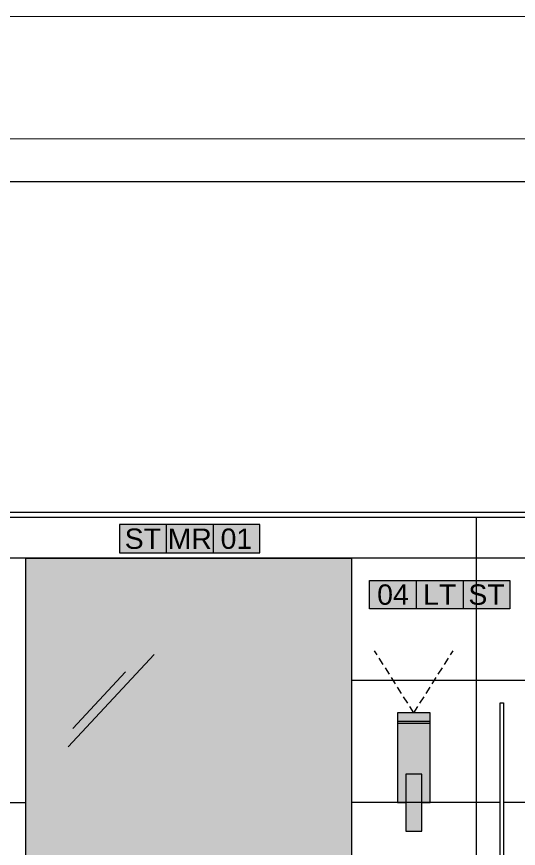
# Model space of a CAD drawing. Header units: centimetres. Extents: x -3207095 to 15275363, y -32656 to 4798027.
# Drawn here: x 710056.9 to 710241.8, y 4438151.5 to 4438457.9 of the extents above; entities that cross this region are included whole.
import ezdxf
from ezdxf.enums import TextEntityAlignment as Align

# ---------------------------------------------------------------- set-up
doc = ezdxf.new("R2010")
doc.units = ezdxf.units.CM
doc.linetypes.add('DUZ', pattern=[500, 500])
doc.linetypes.add('HIDDEN2', pattern=[0.1875, 0.125, -0.0625])
doc.layers.get('0').update_dxf_attribs({"color": 1, "linetype": 'DUZ'})
for name, color, linetype in [('a_asmatavan', 200, 'Continuous'), ('a_cam', 161, 'Continuous'), ('a_mobilya', 1, 'Continuous'), ('a_seramik', 241, 'Continuous'), ('a_yazi', 105, 'Continuous'), ('a_zemin_kaplama', 30, 'Continuous')]:
    doc.layers.add(name, color=color, linetype=linetype)
doc.layers.add('iç duvar', color=7, linetype='Continuous', lineweight=50)
doc.styles.add('KOD', font='arial.ttf')

# ---------------------------------------------------------------- blocks, each defined once
blk = doc.blocks.new('a_banyo_aplik')
h = blk.add_hatch(color=255)
h.paths.add_polyline_path([(40, 270), (40, 290), (-40, 290), (-40, 270)])
h.paths.add_polyline_path([(40, 265), (-40, 265), (-40, 70), (-20, 70), (-20, 140), (20, 140), (20, 70), (40, 70)])
h.paths.add_polyline_path([(20, 140), (-20, 140), (-20, 0), (20, 0)])
h.paths.add_polyline_path([(40, 265), (40, 270), (-40, 270), (-40, 265)])
for p, q in [((-40, 270), (40, 270)), ((-40, 265), (40, 265))]:
    blk.add_line(p, q)
at = {"linetype": 'HIDDEN2', "ltscale": 150}
for points in [[(0, 290), (-96.3, 442.7)], [(0, 290), (96.3, 442.7)]]:
    blk.add_lwpolyline(points, dxfattribs=at)
blk.add_lwpolyline([(20, 70), (40, 70), (40, 290), (-40, 290), (-40, 70), (-20, 70)])
blk.add_lwpolyline([(20, 140), (-20, 140), (-20, 0), (20, 0)], close=True)

msp = doc.modelspace()

# ---------------------------------------------------------------- hatches: boundary and pattern name
for points in [[(710094.83, 4438260.36), (710146.58, 4438260.36), (710146.58, 4438270.82), (710094.83, 4438270.82)], [(710238.7, 4438239.77), (710186.95, 4438239.77), (710186.95, 4438250.23), (710238.7, 4438250.23)]]:
    msp.add_hatch(color=255).paths.add_polyline_path(points)
at = {"layer": 'a_mobilya'}
h = msp.add_hatch(color=256, dxfattribs=at)
h.set_gradient(color1=(173, 173, 173), one_color=1, tint=1)
h.paths.add_polyline_path([(710060.28, 4438063.39), (710060.28, 4438258.39), (710180.28, 4438258.39), (710180.28, 4438063.39)])

# ---------------------------------------------------------------- linework, layer by layer
at = {"layer": 'a_asmatavan'}
for p, q in [((710379.93, 4438275.27), (709916.73, 4438275.27)), ((710379.93, 4438273.39), (709916.73, 4438273.39))]:
    msp.add_line(p, q, dxfattribs=at)
at = {"layer": 'a_cam', "flags": 128}
msp.add_lwpolyline([(710235.1, 4437921.64), (710235.1, 4438205.14), (710236.3, 4438205.14), (710236.3, 4437921.64)], close=True, dxfattribs=at)
at = {"layer": 'a_mobilya'}
for p, q in [((710075.91, 4438188.91), (710107.62, 4438222.92)), ((710077.6, 4438195.67), (710097.11, 4438216.6))]:
    msp.add_line(p, q, dxfattribs=at)
msp.add_lwpolyline([(710060.28, 4438063.39), (710060.28, 4438258.39), (710180.28, 4438258.39), (710180.28, 4438063.39)], close=True, dxfattribs=at)
at = {"layer": 'a_seramik'}
for p, q in [((710226.33, 4437898.39), (710226.33, 4438273.39)), ((710226.33, 4438258.39), (710014.23, 4438258.39)), ((710244.93, 4438258.39), (710226.33, 4438258.39)), ((710244.93, 4438213.39), (710180.28, 4438213.39)), ((710014.23, 4438168.39), (710060.28, 4438168.39)), ((710226.33, 4438168.39), (710180.28, 4438168.39)), ((710235.1, 4438168.39), (710226.33, 4438168.39)), ((710244.93, 4438168.39), (710236.3, 4438168.39))]:
    msp.add_line(p, q, dxfattribs=at)
at = {"layer": 'a_yazi'}
for p, q in [((710112.08, 4438270.82), (710112.08, 4438260.36)), ((710129.33, 4438270.82), (710129.33, 4438260.36)), ((710204.2, 4438250.23), (710204.2, 4438239.77)), ((710221.45, 4438250.23), (710221.45, 4438239.77))]:
    msp.add_line(p, q, dxfattribs=at)
for points in [[(710094.83, 4438260.36), (710146.58, 4438260.36), (710146.58, 4438270.82), (710094.83, 4438270.82)], [(710238.7, 4438239.77), (710186.95, 4438239.77), (710186.95, 4438250.23), (710238.7, 4438250.23)]]:
    msp.add_lwpolyline(points, close=True, dxfattribs=at)
at = {"layer": 'a_zemin_kaplama'}
msp.add_line((709884.93, 4438397.14), (711174.93, 4438397.14), dxfattribs=at)
at = {"layer": 'iç duvar', "color": 7, "lineweight": 18}
for p, q in [((709608.65, 4438457.89), (711174.93, 4438457.89)), ((709608.65, 4438412.89), (711174.93, 4438412.89))]:
    msp.add_line(p, q, dxfattribs=at)
msp.add_lwpolyline([(709608.65, 4438457.89), (711174.93, 4438457.89), (711174.93, 4438412.89), (709608.65, 4438412.89)], dxfattribs=at)

# ---------------------------------------------------------------- block references
at = {"layer": 'a_mobilya', "xscale": 0.1499999999994315, "yscale": 0.1499999999994315, "zscale": 0.1499999999994315}
msp.add_blockref('a_banyo_aplik', (710203.3, 4438157.89), dxfattribs=at)

# ---------------------------------------------------------------- texts
at = {"layer": 'a_yazi', "style": 'KOD'}
for tag, text, p in [('ST', 'ST', (710103.45, 4438265.59)), ('MR', 'LT', (710120.7, 4438265.59)), ('01', '01', (710137.92, 4438265.59)), ('04', '01', (710195.61, 4438245)), ('LT', 'LT', (710212.83, 4438245)), ('ST', 'ST', (710230.08, 4438245))]:
    msp.add_attdef(tag, text=text, height=7.5, dxfattribs=at).set_placement(p, align=Align.MIDDLE)

doc.saveas('drawing.dxf')
